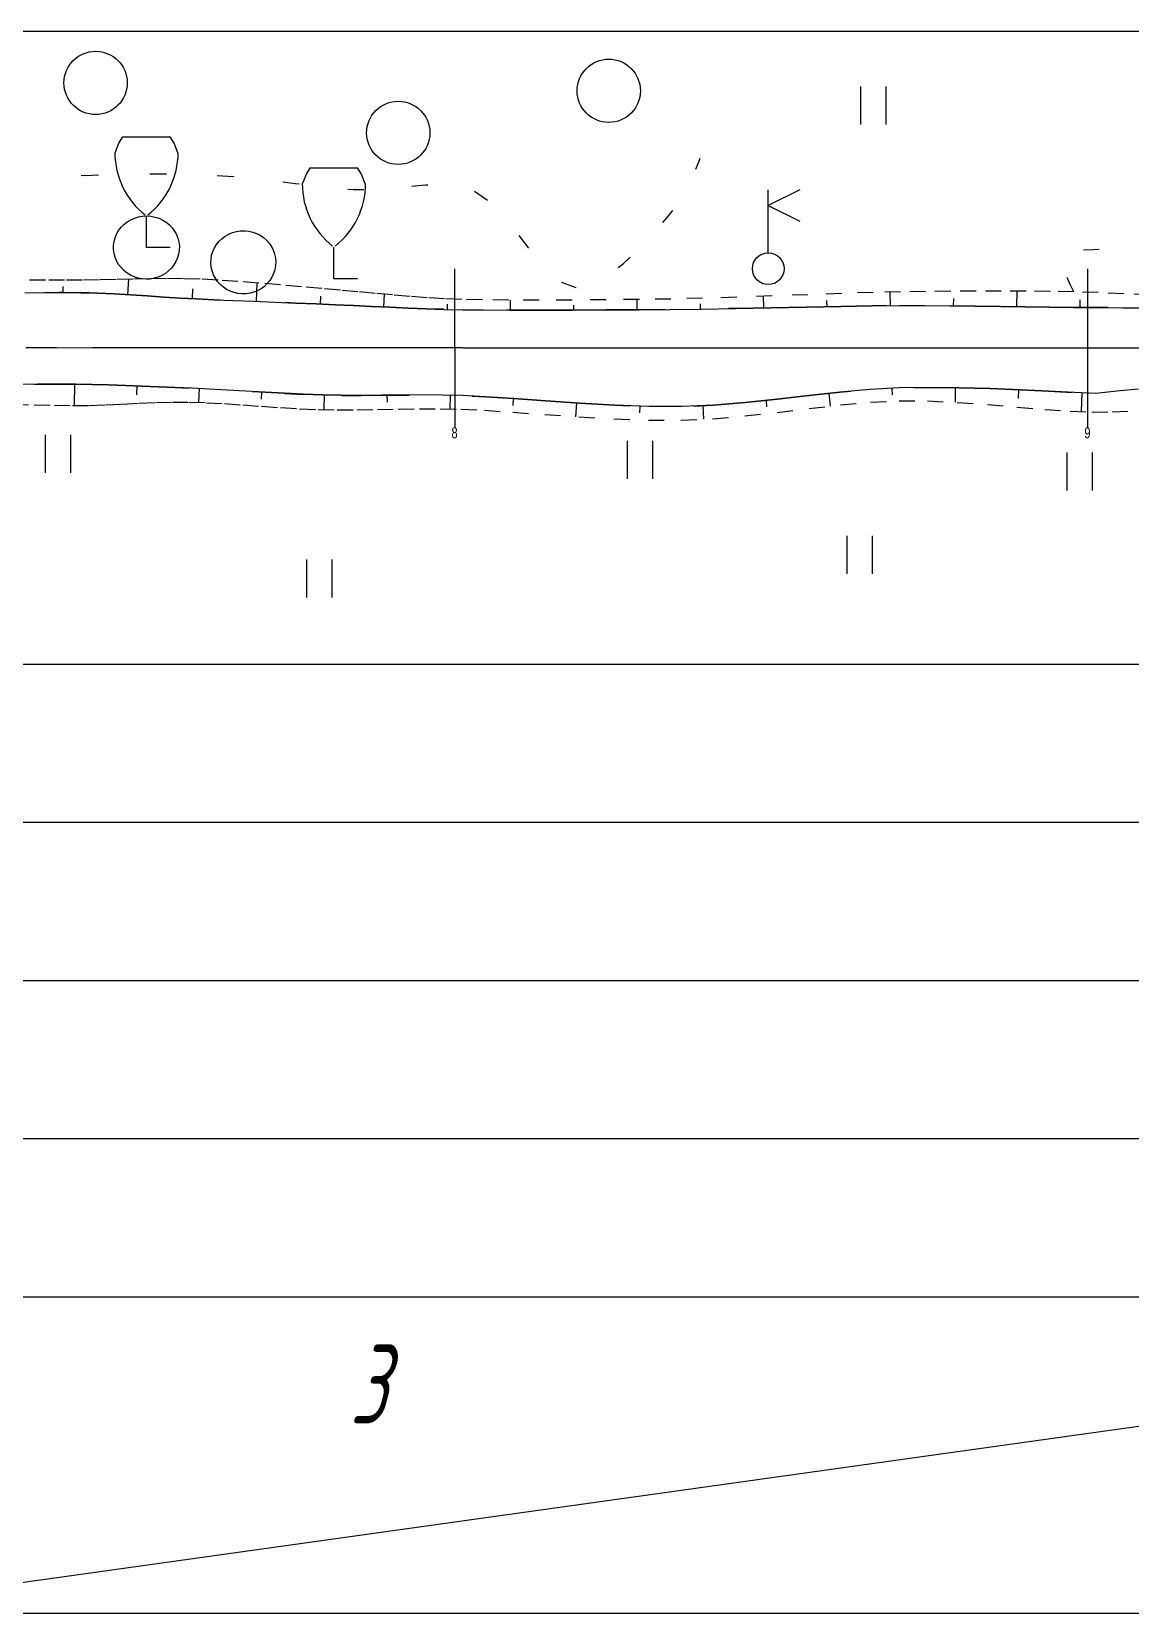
# Model space of a CAD drawing. Extents: x 2172 to 5772, y -842 to -248.
# Drawn here: x 2413.8 to 2448.6, y -662.5 to -612.5 of the extents above; entities that cross this region are included whole.
import ezdxf

# ---------------------------------------------------------------- set-up
doc = ezdxf.new("R2010")
doc.units = 0
doc.header["$MEASUREMENT"] = 0
for name, pattern in [('CONTI', [0]), ('STROT', [1.7, 0.5, -1.2]), ('TP0', [0])]:
    doc.linetypes.add(name, pattern=pattern)
doc.layers.get('0').update_dxf_attribs({"linetype": 'CONTINUOUS'})
for name, color, linetype in [('DEFAULT', 7, 'CONTI'), ('OTKOSDEFAULT', 32, 'CONTI'), ('SIT_LDEFAULT', 7, 'CONTI'), ('USLZNDEFAULT', 7, 'CONTI'), ('ЛЕВЫЙ_ЛОТОК_УКЛОНЫ', 7, 'CONTINUOUS'), ('ОТМЕТКИ_КЮВЕТОВ', 7, 'CONTINUOUS')]:
    doc.layers.add(name, color=color, linetype=linetype)
doc.styles.add('SHRFT', font='TXT', dxfattribs={"width": 8.75})
doc.styles.add('ГОСТ', font='gost.TTF', dxfattribs={"oblique": 15, "height": 1})

# ---------------------------------------------------------------- blocks, each defined once
blk = doc.blocks.new('BL_4017')
at = {"color": 0}
for p, q in [((0, 2.5), (0, 12.5)), ((5, 12.5), (0, 10)), ((0, 10), (5, 7.5))]:
    blk.add_line(p, q, dxfattribs=at)
blk.add_circle((0, 0), 2.5, dxfattribs=at)
blk = doc.blocks.new('BL_107')
at = {"color": 0}
for p, q in [((-4.95, 15), (-4.35, 16.5)), ((-4.35, 16.5), (-3.75, 17.5)), ((-3.75, 17.5), (3.75, 17.5)), ((4.35, 16.5), (3.75, 17.5)), ((4.95, 15), (4.35, 16.5)), ((0, 0), (0, 5)), ((3.75, 0), (0, 0))]:
    blk.add_line(p, q, dxfattribs=at)
for centre, start, end in [((7.5, 15), 180, 232), ((-7.5, 15), 308, 0)]:
    blk.add_arc(centre, 12.5, start, end, dxfattribs=at)
blk = doc.blocks.new('BL_2011')
at = {"color": 0}
for p, q in [((0, 0), (0, 6)), ((4, 0), (4, 6))]:
    blk.add_line(p, q, dxfattribs=at)
blk = doc.blocks.new('BL_2004')
at = {"color": 0}
blk.add_circle((0, 0), 5, dxfattribs=at)

msp = doc.modelspace()

# ---------------------------------------------------------------- linework, layer by layer
at = {"linetype": 'TP0'}
for p, q in [((3107.228, -612.478), (2267.228, -612.478)), ((3107.228, -632.478), (2267.228, -632.478)), ((3107.228, -642.478), (2267.228, -642.478)), ((3107.228, -647.478), (2267.228, -647.478)), ((3107.228, -652.478), (2267.228, -652.478)), ((3107.228, -662.478), (2267.228, -662.478))]:
    msp.add_line(p, q, dxfattribs=at)
at = {"layer": 'DEFAULT', "color": 12, "linetype": 'CONTI'}
for p, q in [((2427.229, -624.978), (2427.227, -619.977)), ((2447.228, -624.979), (2447.228, -619.977)), ((2427.471, -622.478), (2450.929, -622.477))]:
    msp.add_line(p, q, dxfattribs=at)
for points in [[(2414.128, -622.478, 0), (2413.665, -622.478, 0)], [(2414.632, -622.478, 0), (2414.128, -622.478, 0)], [(2415.18, -622.479, 0), (2414.632, -622.478, 0)], [(2415.772, -622.478, 0), (2415.18, -622.479, 0)], [(2416.41, -622.478, 0), (2415.772, -622.478, 0)], [(2417.089, -622.477, 0), (2416.41, -622.478, 0)], [(2417.814, -622.477, 0), (2417.089, -622.477, 0)], [(2418.583, -622.477, 0), (2417.814, -622.477, 0)], [(2419.395, -622.477, 0), (2418.583, -622.477, 0)], [(2420.25, -622.478, 0), (2419.395, -622.477, 0)], [(2421.149, -622.478, 0), (2420.25, -622.478, 0)], [(2422.094, -622.478, 0), (2421.149, -622.478, 0)], [(2423.082, -622.478, 0), (2422.094, -622.478, 0)], [(2424.112, -622.477, 0), (2423.082, -622.478, 0)], [(2425.188, -622.478, 0), (2424.112, -622.477, 0)], [(2426.308, -622.478, 0), (2425.188, -622.478, 0)], [(2427.471, -622.478, 0), (2426.308, -622.478, 0)]]:
    msp.add_polyline3d(points, dxfattribs=at)
at = {"layer": 'OTKOSDEFAULT', "color": 32, "linetype": 'STROT'}
for p, q in [((2414.285, -620.333, 43.946), (2413.65, -620.335, 43.946)), ((2414.889, -620.333, 43.946), (2414.285, -620.333, 43.946)), ((2415.449, -620.331, 43.946), (2414.889, -620.333, 43.946)), ((2415.984, -620.323, 43.95), (2415.449, -620.331, 43.946)), ((2416.517, -620.311, 43.954), (2415.984, -620.323, 43.95)), ((2417.049, -620.298, 43.958), (2416.517, -620.311, 43.954)), ((2417.581, -620.289, 43.962), (2417.049, -620.298, 43.958)), ((2418.113, -620.284, 43.966), (2417.581, -620.289, 43.962)), ((2418.644, -620.287, 43.97), (2418.113, -620.284, 43.966)), ((2419.172, -620.302, 43.974), (2418.644, -620.287, 43.97)), ((2419.739, -620.331, 43.978), (2419.172, -620.302, 43.974)), ((2420.368, -620.373, 43.982), (2419.739, -620.331, 43.978)), ((2421.032, -620.425, 43.986), (2420.368, -620.373, 43.982)), ((2421.713, -620.482, 43.99), (2421.032, -620.425, 43.986)), ((2422.382, -620.543, 43.994), (2421.713, -620.482, 43.99)), ((2423.023, -620.602, 43.998), (2422.382, -620.543, 43.994)), ((2423.607, -620.653, 44.001), (2423.023, -620.602, 43.998)), ((2424.157, -620.701, 43.996), (2423.607, -620.653, 44.001)), ((2424.707, -620.751, 43.99), (2424.157, -620.701, 43.996)), ((2425.253, -620.802, 43.984), (2424.707, -620.751, 43.99)), ((2425.801, -620.85, 43.979), (2425.253, -620.802, 43.984)), ((2426.35, -620.89, 43.973), (2425.801, -620.85, 43.979)), ((2426.897, -620.924, 43.967), (2426.35, -620.89, 43.973)), ((2427.443, -620.945, 43.962), (2426.897, -620.924, 43.967)), ((2428.095, -620.958, 43.961), (2427.443, -620.945, 43.962)), ((2428.927, -620.964, 43.961), (2428.095, -620.958, 43.961)), ((2429.886, -620.966, 43.96), (2428.927, -620.964, 43.961)), ((2430.927, -620.963, 43.96), (2429.886, -620.966, 43.96)), ((2432.001, -620.955, 43.959), (2430.927, -620.963, 43.96)), ((2433.057, -620.945, 43.959), (2432.001, -620.955, 43.959)), ((2434.05, -620.93, 43.958), (2433.057, -620.945, 43.959)), ((2435.05, -620.906, 43.957), (2434.05, -620.93, 43.958)), ((2436.132, -620.874, 43.956), (2435.05, -620.906, 43.957)), ((2437.256, -620.834, 43.954), (2436.132, -620.874, 43.956)), ((2438.379, -620.794, 43.953), (2437.256, -620.834, 43.954)), ((2439.457, -620.756, 43.951), (2438.379, -620.794, 43.953)), ((2440.446, -620.723, 43.95), (2439.457, -620.756, 43.951)), ((2441.308, -620.703, 43.949), (2440.446, -620.723, 43.95)), ((2442.097, -620.691, 43.944), (2441.308, -620.703, 43.949)), ((2442.896, -620.682, 43.939), (2442.097, -620.691, 43.944)), ((2443.696, -620.677, 43.933), (2442.896, -620.682, 43.939)), ((2444.492, -620.677, 43.928), (2443.696, -620.677, 43.933)), ((2445.277, -620.681, 43.923), (2444.492, -620.677, 43.928)), ((2446.042, -620.69, 43.918), (2445.277, -620.681, 43.923)), ((2446.786, -620.704, 43.913), (2446.042, -620.69, 43.918)), ((2447.553, -620.727, 43.922), (2446.786, -620.704, 43.913)), ((2448.366, -620.764, 43.932), (2447.553, -620.727, 43.922)), ((2449.193, -620.803, 43.942), (2448.366, -620.764, 43.932)), ((2413.248, -624.264, 43.854), (2413.932, -624.276, 43.845)), ((2413.932, -624.276, 43.845), (2414.571, -624.286, 43.837)), ((2414.571, -624.286, 43.837), (2415.141, -624.294, 43.83)), ((2415.141, -624.294, 43.83), (2415.666, -624.293, 43.842)), ((2415.666, -624.293, 43.842), (2416.189, -624.275, 43.853)), ((2416.189, -624.275, 43.853), (2416.715, -624.252, 43.864)), ((2416.715, -624.252, 43.864), (2417.242, -624.226, 43.876)), ((2417.242, -624.226, 43.876), (2417.771, -624.203, 43.887)), ((2417.771, -624.203, 43.887), (2418.3, -624.188, 43.899)), ((2418.3, -624.188, 43.899), (2418.829, -624.189, 43.91)), ((2418.829, -624.189, 43.91), (2419.372, -624.207, 43.905)), ((2419.372, -624.207, 43.905), (2419.939, -624.236, 43.9)), ((2419.939, -624.236, 43.9), (2420.524, -624.277, 43.895)), ((2420.524, -624.277, 43.895), (2421.118, -624.321, 43.89)), ((2421.118, -624.321, 43.89), (2421.717, -624.362, 43.885)), ((2421.717, -624.362, 43.885), (2422.315, -624.397, 43.879)), ((2422.315, -624.397, 43.879), (2422.905, -624.422, 43.874)), ((2422.905, -624.422, 43.874), (2423.505, -624.431, 43.876)), ((2423.505, -624.431, 43.876), (2424.132, -624.428, 43.878)), ((2424.132, -624.428, 43.878), (2424.778, -624.419, 43.88)), ((2424.778, -624.419, 43.88), (2425.437, -624.407, 43.882)), ((2425.437, -624.407, 43.882), (2426.101, -624.4, 43.884)), ((2426.101, -624.4, 43.884), (2426.762, -624.399, 43.886)), ((2426.762, -624.399, 43.886), (2427.417, -624.411, 43.888)), ((2427.417, -624.411, 43.888), (2428.158, -624.448, 43.889)), ((2428.158, -624.448, 43.889), (2429.054, -624.508, 43.89)), ((2437.409, -624.513, 43.927), (2438.421, -624.391, 43.937)), ((2438.421, -624.391, 43.937), (2439.409, -624.278, 43.947)), ((2439.409, -624.278, 43.947), (2440.362, -624.191, 43.956)), ((2440.362, -624.191, 43.956), (2441.26, -624.147, 43.965)), ((2441.26, -624.147, 43.965), (2442.16, -624.152, 43.947)), ((2442.16, -624.152, 43.947), (2443.102, -624.198, 43.929)), ((2443.102, -624.198, 43.929), (2444.055, -624.267, 43.911)), ((2444.055, -624.267, 43.911), (2444.987, -624.348, 43.893)), ((2444.987, -624.348, 43.893), (2445.868, -624.422, 43.876)), ((2445.868, -624.422, 43.876), (2446.668, -624.48, 43.86)), ((2446.668, -624.48, 43.86), (2447.354, -624.505, 43.847)), ((2447.354, -624.505, 43.847), (2447.995, -624.495, 43.843)), ((2447.995, -624.495, 43.843), (2448.662, -624.463, 43.839)), ((2429.054, -624.508, 43.89), (2430.064, -624.582, 43.891)), ((2430.064, -624.582, 43.891), (2431.143, -624.656, 43.893)), ((2431.143, -624.656, 43.893), (2432.25, -624.719, 43.894)), ((2432.25, -624.719, 43.894), (2433.34, -624.757, 43.896)), ((2433.34, -624.757, 43.896), (2434.369, -624.76, 43.897)), ((2434.369, -624.76, 43.897), (2435.368, -624.715, 43.907)), ((2435.368, -624.715, 43.907), (2436.387, -624.626, 43.917)), ((2436.387, -624.626, 43.917), (2437.409, -624.513, 43.927))]:
    msp.add_line(p, q, dxfattribs=at)
at = {"layer": 'OTKOSDEFAULT', "color": 32}
for p, q in [((2416.893, -620.795), (2416.923, -620.301)), ((2420.957, -621.005), (2420.981, -620.421)), ((2413.635, -620.731, 43.973), (2414.263, -620.723, 43.971)), ((2414.263, -620.723, 43.971), (2414.858, -620.724, 43.969)), ((2414.843, -620.725), (2414.843, -620.53)), ((2414.858, -620.724, 43.969), (2415.409, -620.731, 43.967)), ((2415.409, -620.731, 43.967), (2415.934, -620.746, 43.968)), ((2415.934, -620.746, 43.968), (2416.456, -620.77, 43.969)), ((2416.456, -620.77, 43.969), (2416.98, -620.8, 43.97)), ((2416.98, -620.8, 43.97), (2417.501, -620.834, 43.971)), ((2417.501, -620.834, 43.971), (2418.022, -620.869, 43.972)), ((2418.022, -620.869, 43.972), (2418.542, -620.901, 43.973)), ((2418.542, -620.901, 43.973), (2419.06, -620.928, 43.975)), ((2418.93, -620.92), (2418.946, -620.609)), ((2419.06, -620.928, 43.975), (2419.613, -620.952, 43.975)), ((2419.613, -620.952, 43.975), (2420.223, -620.977, 43.975)), ((2420.223, -620.977, 43.975), (2420.871, -621.002, 43.976)), ((2422.976, -621.088), (2422.986, -620.845)), ((2424.983, -621.182), (2425.002, -620.778)), ((2428.986, -621.281), (2428.987, -620.964)), ((2432.983, -621.271), (2432.981, -620.945)), ((2436.985, -621.211), (2436.978, -620.845)), ((2438.986, -621.172), (2438.982, -620.974)), ((2440.987, -621.141), (2440.984, -620.71)), ((2442.986, -621.144), (2442.988, -620.913)), ((2444.985, -621.175), (2444.992, -620.68)), ((2446.985, -621.2), (2446.986, -620.956)), ((2420.871, -621.002, 43.976), (2421.535, -621.029, 43.976)), ((2421.535, -621.029, 43.976), (2422.197, -621.057, 43.977)), ((2422.197, -621.057, 43.977), (2422.84, -621.083, 43.977)), ((2422.84, -621.083, 43.977), (2423.442, -621.11, 43.978)), ((2423.442, -621.11, 43.978), (2424.018, -621.136, 43.98)), ((2424.018, -621.136, 43.98), (2424.592, -621.164, 43.981)), ((2424.592, -621.164, 43.981), (2425.167, -621.191, 43.983)), ((2425.167, -621.191, 43.983), (2425.741, -621.217, 43.985)), ((2425.741, -621.217, 43.985), (2426.314, -621.238, 43.987)), ((2426.314, -621.238, 43.987), (2426.889, -621.257, 43.989)), ((2426.889, -621.257, 43.989), (2427.461, -621.269, 43.99)), ((2426.987, -621.26), (2426.991, -621.095)), ((2427.461, -621.269, 43.99), (2428.13, -621.277, 43.99)), ((2428.13, -621.277, 43.99), (2428.962, -621.28, 43.991)), ((2428.962, -621.28, 43.991), (2429.913, -621.281, 43.991)), ((2429.913, -621.281, 43.991), (2430.938, -621.281, 43.991)), ((2430.938, -621.281, 43.991), (2431.994, -621.276, 43.991)), ((2430.984, -621.28), (2430.984, -621.122)), ((2431.994, -621.276, 43.991), (2433.033, -621.27, 43.991)), ((2433.033, -621.27, 43.991), (2434.014, -621.262, 43.991)), ((2434.014, -621.262, 43.991), (2435.009, -621.249, 43.992)), ((2434.985, -621.25), (2434.981, -621.08)), ((2435.009, -621.249, 43.992), (2436.089, -621.229, 43.994)), ((2436.089, -621.229, 43.994), (2437.213, -621.207, 43.995)), ((2437.213, -621.207, 43.995), (2438.338, -621.185, 43.997)), ((2438.338, -621.185, 43.997), (2439.418, -621.163, 43.998)), ((2439.418, -621.163, 43.998), (2440.411, -621.146, 43.999)), ((2440.411, -621.146, 43.999), (2441.274, -621.138, 44)), ((2441.274, -621.138, 44), (2442.065, -621.137, 43.986)), ((2442.065, -621.137, 43.986), (2442.864, -621.142, 43.972)), ((2442.864, -621.142, 43.972), (2443.666, -621.154, 43.957)), ((2443.666, -621.154, 43.957), (2444.464, -621.167, 43.942)), ((2444.464, -621.167, 43.942), (2445.249, -621.179, 43.928)), ((2445.249, -621.179, 43.928), (2446.015, -621.19, 43.914)), ((2446.015, -621.19, 43.914), (2446.755, -621.198, 43.901)), ((2446.755, -621.198, 43.901), (2447.514, -621.202, 43.898)), ((2447.514, -621.202, 43.898), (2448.321, -621.205, 43.894)), ((2448.321, -621.205, 43.894), (2449.14, -621.205, 43.891)), ((2414.032, -623.622, 43.947), (2413.353, -623.635, 43.948)), ((2414.669, -623.618, 43.947), (2414.032, -623.622, 43.947)), ((2415.237, -623.623, 43.947), (2414.669, -623.618, 43.947)), ((2415.201, -623.622), (2415.192, -624.295)), ((2415.761, -623.633, 43.946), (2415.237, -623.623, 43.947)), ((2416.287, -623.647, 43.945), (2415.761, -623.633, 43.946)), ((2416.811, -623.665, 43.945), (2416.287, -623.647, 43.945)), ((2417.337, -623.684, 43.944), (2416.811, -623.665, 43.945)), ((2417.172, -623.678), (2417.161, -623.956)), ((2417.863, -623.704, 43.944), (2417.337, -623.684, 43.944)), ((2418.389, -623.726, 43.943), (2417.863, -623.704, 43.944)), ((2418.915, -623.75, 43.943), (2418.389, -623.726, 43.943)), ((2419.458, -623.777, 43.936), (2418.915, -623.75, 43.943)), ((2419.142, -623.761), (2419.12, -624.198)), ((2420.028, -623.807, 43.929), (2419.458, -623.777, 43.936)), ((2420.62, -623.842, 43.921), (2420.028, -623.807, 43.929)), ((2421.226, -623.877, 43.914), (2420.62, -623.842, 43.921)), ((2421.115, -623.869), (2421.103, -624.095)), ((2421.836, -623.91, 43.906), (2421.226, -623.877, 43.914)), ((2422.444, -623.941, 43.899), (2421.836, -623.91, 43.906)), ((2423.044, -623.962, 43.891), (2422.444, -623.941, 43.899)), ((2423.645, -623.973, 43.892), (2423.044, -623.962, 43.891)), ((2423.091, -623.963), (2423.08, -624.424)), ((2424.266, -623.975, 43.892), (2423.645, -623.973, 43.892)), ((2424.9, -623.971, 43.892), (2424.266, -623.975, 43.892)), ((2425.542, -623.967, 43.892), (2424.9, -623.971, 43.892)), ((2425.079, -623.969), (2425.08, -624.191)), ((2426.187, -623.963, 43.892), (2425.542, -623.967, 43.892)), ((2426.831, -623.968, 43.892), (2426.187, -623.963, 43.892)), ((2427.47, -623.982, 43.892), (2426.831, -623.968, 43.892)), ((2427.075, -623.973), (2427.064, -624.404)), ((2428.199, -624.019, 43.897), (2427.47, -623.982, 43.892)), ((2438.408, -623.985, 43.954), (2437.404, -624.099, 43.95)), ((2439.393, -623.876, 43.957), (2438.408, -623.985, 43.954)), ((2439.043, -623.915), (2439.084, -624.315)), ((2440.346, -623.789, 43.96), (2439.393, -623.876, 43.957)), ((2441.259, -623.738, 43.963), (2440.346, -623.789, 43.96)), ((2441.037, -623.75), (2441.046, -623.954)), ((2442.181, -623.725, 43.949), (2441.259, -623.738, 43.963)), ((2443.153, -623.735, 43.933), (2442.181, -623.725, 43.949)), ((2443.037, -623.733), (2443.03, -624.194)), ((2444.136, -623.762, 43.918), (2443.153, -623.735, 43.933)), ((2445.095, -623.801, 43.903), (2444.136, -623.762, 43.918)), ((2445.035, -623.798), (2445.022, -624.075)), ((2445.997, -623.845, 43.889), (2445.095, -623.801, 43.903)), ((2446.804, -623.886, 43.877), (2445.997, -623.845, 43.889)), ((2447.483, -623.919, 43.866), (2446.804, -623.886, 43.877)), ((2447.033, -623.897), (2447.019, -624.493)), ((2447.664, -623.9, 43.868), (2447.483, -623.919, 43.866)), ((2448.146, -623.848, 43.871), (2447.664, -623.9, 43.868)), ((2448.832, -623.777, 43.876), (2448.146, -623.848, 43.871)), ((2429.089, -624.079, 43.904), (2428.199, -624.019, 43.897)), ((2429.071, -624.078), (2429.057, -624.293)), ((2430.095, -624.152, 43.911), (2429.089, -624.079, 43.904)), ((2431.172, -624.224, 43.918), (2430.095, -624.152, 43.911)), ((2431.066, -624.218), (2431.039, -624.65)), ((2432.277, -624.285, 43.926), (2431.172, -624.224, 43.918)), ((2433.365, -624.325, 43.933), (2432.277, -624.285, 43.926)), ((2433.066, -624.313), (2433.059, -624.53)), ((2434.392, -624.328, 43.94), (2433.365, -624.325, 43.933)), ((2435.386, -624.287, 43.944), (2434.392, -624.328, 43.94)), ((2435.064, -624.3), (2435.085, -624.728)), ((2436.393, -624.205, 43.947), (2435.386, -624.287, 43.944)), ((2437.404, -624.099, 43.95), (2436.393, -624.205, 43.947)), ((2437.056, -624.135), (2437.077, -624.343))]:
    msp.add_line(p, q, dxfattribs=at)
at = {"layer": 'SIT_LDEFAULT', "color": 7}
for p, q in [((2434.955, -616.541), (2434.976, -616.478)), ((2417.579, -616.974), (2417.879, -616.972)), ((2417.879, -616.974), (2418.114, -616.976)), ((2434.842, -616.825), (2434.955, -616.541)), ((2415.416, -617.023), (2415.517, -617.02)), ((2415.517, -617.022), (2415.961, -617.007)), ((2419.708, -617.026), (2420.223, -617.062)), ((2420.223, -617.062), (2420.232, -617.064)), ((2421.789, -617.23), (2422.177, -617.275)), ((2422.177, -617.277), (2422.303, -617.292)), ((2423.84, -617.454), (2424.021, -617.47)), ((2424.021, -617.468), (2424.348, -617.468)), ((2425.867, -617.359), (2426.291, -617.322)), ((2426.291, -617.322), (2426.368, -617.319)), ((2427.847, -617.519), (2428.258, -617.801)), ((2416.766, -618.572), (2416.868, -618.492)), ((2416.868, -618.492), (2416.98, -618.425)), ((2416.98, -618.425), (2417.1, -618.372)), ((2417.1, -618.372), (2417.227, -618.334)), ((2417.227, -618.334), (2417.357, -618.311)), ((2417.357, -618.311), (2417.489, -618.304)), ((2417.489, -618.304), (2417.621, -618.313)), ((2417.621, -618.313), (2417.751, -618.338)), ((2417.751, -618.338), (2417.876, -618.379)), ((2417.876, -618.379), (2417.995, -618.434)), ((2417.995, -618.434), (2418.105, -618.503)), ((2433.793, -618.514), (2433.938, -618.344)), ((2433.938, -618.344), (2434.112, -618.13)), ((2416.453, -619.114), (2416.486, -618.992)), ((2416.486, -618.992), (2416.534, -618.875)), ((2416.534, -618.875), (2416.597, -618.765)), ((2416.597, -618.765), (2416.675, -618.663)), ((2416.675, -618.663), (2416.766, -618.572)), ((2418.105, -618.503), (2418.205, -618.585)), ((2418.205, -618.585), (2418.293, -618.678)), ((2418.293, -618.678), (2418.368, -618.781)), ((2418.368, -618.781), (2418.429, -618.892)), ((2418.429, -618.892), (2418.474, -619.01)), ((2419.865, -619.015), (2419.968, -618.939)), ((2419.968, -618.939), (2420.08, -618.875)), ((2420.08, -618.875), (2420.2, -618.826)), ((2420.2, -618.826), (2420.325, -618.792)), ((2420.325, -618.792), (2420.453, -618.774)), ((2420.453, -618.774), (2420.583, -618.771)), ((2420.583, -618.771), (2420.712, -618.784)), ((2420.712, -618.784), (2420.838, -618.813)), ((2420.838, -618.813), (2420.959, -618.858)), ((2420.959, -618.858), (2421.073, -618.916)), ((2421.073, -618.916), (2421.179, -618.988)), ((2421.179, -618.988), (2421.274, -619.073)), ((2429.246, -618.924), (2429.553, -619.318)), ((2416.437, -619.238), (2416.453, -619.114)), ((2416.438, -619.364), (2416.437, -619.238)), ((2416.455, -619.488), (2416.438, -619.364)), ((2416.488, -619.61), (2416.455, -619.488)), ((2418.474, -619.01), (2418.504, -619.132)), ((2418.514, -619.383), (2418.495, -619.507)), ((2418.504, -619.132), (2418.517, -619.257)), ((2418.517, -619.257), (2418.514, -619.383)), ((2419.538, -619.546), (2419.575, -619.426)), ((2419.575, -619.426), (2419.626, -619.31)), ((2419.626, -619.31), (2419.693, -619.203)), ((2419.693, -619.203), (2419.773, -619.104)), ((2419.773, -619.104), (2419.865, -619.015)), ((2421.274, -619.073), (2421.358, -619.169)), ((2421.358, -619.169), (2421.429, -619.274)), ((2421.429, -619.274), (2421.485, -619.387)), ((2421.485, -619.387), (2421.526, -619.506)), ((2447.09, -619.374), (2447.393, -619.362)), ((2447.393, -619.36), (2447.589, -619.357)), ((2416.536, -619.727), (2416.488, -619.61)), ((2416.599, -619.837), (2416.536, -619.727)), ((2416.676, -619.938), (2416.599, -619.837)), ((2416.765, -620.03), (2416.676, -619.938)), ((2418.267, -619.953), (2418.177, -620.043)), ((2418.345, -619.853), (2418.267, -619.953)), ((2418.41, -619.744), (2418.345, -619.853)), ((2418.46, -619.628), (2418.41, -619.744)), ((2418.495, -619.507), (2418.46, -619.628)), ((2419.514, -619.796), (2419.518, -619.67)), ((2419.526, -619.921), (2419.514, -619.796)), ((2419.518, -619.67), (2419.538, -619.546)), ((2419.554, -620.043), (2419.526, -619.921)), ((2421.526, -619.506), (2421.552, -619.629)), ((2421.555, -619.879), (2421.533, -620.003)), ((2421.552, -619.629), (2421.561, -619.754)), ((2421.561, -619.754), (2421.555, -619.879)), ((2432.388, -619.933), (2432.548, -619.808)), ((2432.548, -619.808), (2432.763, -619.605)), ((2416.865, -620.11), (2416.765, -620.03)), ((2416.974, -620.177), (2416.865, -620.11)), ((2417.091, -620.231), (2416.974, -620.177)), ((2417.214, -620.271), (2417.091, -620.231)), ((2417.34, -620.295), (2417.214, -620.271)), ((2417.469, -620.304), (2417.34, -620.295)), ((2417.598, -620.298), (2417.469, -620.304)), ((2417.725, -620.275), (2417.598, -620.298)), ((2417.848, -620.238), (2417.725, -620.275)), ((2417.966, -620.187), (2417.848, -620.238)), ((2418.076, -620.121), (2417.966, -620.187)), ((2418.177, -620.043), (2418.076, -620.121)), ((2419.597, -620.162), (2419.554, -620.043)), ((2419.655, -620.274), (2419.597, -620.162)), ((2419.727, -620.378), (2419.655, -620.274)), ((2419.811, -620.472), (2419.727, -620.378)), ((2419.907, -620.556), (2419.811, -620.472)), ((2421.295, -620.442), (2421.203, -620.529)), ((2421.375, -620.344), (2421.295, -620.442)), ((2421.442, -620.237), (2421.375, -620.344)), ((2421.495, -620.123), (2421.442, -620.237)), ((2421.533, -620.003), (2421.495, -620.123)), ((2430.593, -620.398), (2430.597, -620.402)), ((2430.597, -620.402), (2431.042, -620.568)), ((2446.669, -620.466), (2446.576, -620.251)), ((2446.753, -620.638), (2446.669, -620.466)), ((2414.858, -620.726), (2414.72, -620.725)), ((2415.41, -620.733), (2414.858, -620.726)), ((2415.934, -620.744), (2415.409, -620.729)), ((2416.456, -620.77), (2415.934, -620.746)), ((2416.98, -620.8), (2416.456, -620.77)), ((2417.501, -620.834), (2416.98, -620.8)), ((2418.022, -620.869), (2417.501, -620.834)), ((2418.542, -620.901), (2418.022, -620.869)), ((2419.06, -620.928), (2418.542, -620.901)), ((2419.613, -620.952), (2419.06, -620.928)), ((2419.82, -620.962), (2419.614, -620.954)), ((2420.012, -620.627), (2419.907, -620.556)), ((2420.126, -620.685), (2420.012, -620.627)), ((2420.245, -620.728), (2420.126, -620.685)), ((2420.37, -620.756), (2420.245, -620.728)), ((2420.497, -620.769), (2420.37, -620.756)), ((2420.624, -620.767), (2420.497, -620.769)), ((2420.75, -620.749), (2420.624, -620.767)), ((2420.873, -620.715), (2420.75, -620.749)), ((2420.991, -620.667), (2420.873, -620.715)), ((2421.101, -620.605), (2420.991, -620.667)), ((2421.203, -620.529), (2421.101, -620.605)), ((2431.042, -620.568), (2431.058, -620.565)), ((2446.786, -620.704), (2446.753, -620.638)), ((2422.197, -621.057), (2421.846, -621.042)), ((2422.84, -621.083), (2422.197, -621.057)), ((2423.442, -621.112), (2422.841, -621.085)), ((2424.018, -621.136), (2423.442, -621.112)), ((2424.592, -621.164), (2424.018, -621.136)), ((2425.167, -621.191), (2424.592, -621.164)), ((2425.741, -621.217), (2425.167, -621.191)), ((2426.314, -621.238), (2425.741, -621.217)), ((2426.869, -621.256), (2426.314, -621.238)), ((2428.962, -621.282), (2428.867, -621.281)), ((2429.913, -621.281), (2428.962, -621.28)), ((2430.938, -621.281), (2429.913, -621.281)), ((2431.994, -621.276), (2430.938, -621.281)), ((2433.033, -621.27), (2431.994, -621.276)), ((2433.866, -621.264), (2433.033, -621.27)), ((2436.089, -621.229), (2435.867, -621.233)), ((2437.214, -621.209), (2436.089, -621.231)), ((2438.338, -621.187), (2437.214, -621.209)), ((2439.418, -621.163), (2438.338, -621.185)), ((2440.411, -621.146), (2439.418, -621.163)), ((2440.867, -621.141), (2440.411, -621.146)), ((2443.666, -621.154), (2442.866, -621.142)), ((2444.464, -621.167), (2443.666, -621.154)), ((2445.249, -621.179), (2444.464, -621.167)), ((2446.015, -621.19), (2445.249, -621.179)), ((2446.755, -621.198), (2446.015, -621.19)), ((2447.514, -621.202), (2446.755, -621.198)), ((2447.864, -621.201), (2447.514, -621.2)), ((2413.925, -623.624), (2414.032, -623.622)), ((2414.032, -623.622), (2414.669, -623.618)), ((2414.669, -623.618), (2415.237, -623.623)), ((2415.237, -623.623), (2415.761, -623.633)), ((2415.761, -623.633), (2416.287, -623.647)), ((2416.287, -623.647), (2416.811, -623.665)), ((2416.811, -623.665), (2417.337, -623.684)), ((2417.337, -623.684), (2417.863, -623.704)), ((2417.863, -623.704), (2418.389, -623.726)), ((2418.388, -623.724), (2418.843, -623.745)), ((2420.816, -623.854), (2421.226, -623.877)), ((2421.226, -623.877), (2421.836, -623.91)), ((2421.836, -623.912), (2422.444, -623.943)), ((2422.444, -623.941), (2423.044, -623.962)), ((2423.044, -623.962), (2423.645, -623.973)), ((2423.645, -623.975), (2424.266, -623.977)), ((2424.266, -623.975), (2424.9, -623.971)), ((2424.9, -623.971), (2425.542, -623.967)), ((2425.542, -623.967), (2425.775, -623.966)), ((2427.771, -623.998), (2428.199, -624.019)), ((2437.404, -624.099), (2438.408, -623.985)), ((2438.408, -623.985), (2439.393, -623.876)), ((2439.393, -623.878), (2439.738, -623.846)), ((2441.735, -623.731), (2442.181, -623.725)), ((2442.181, -623.725), (2443.153, -623.735)), ((2443.153, -623.735), (2444.136, -623.762)), ((2444.136, -623.76), (2445.095, -623.799)), ((2445.096, -623.803), (2445.997, -623.847)), ((2445.997, -623.845), (2446.73, -623.882)), ((2428.199, -624.019), (2429.089, -624.079)), ((2429.089, -624.079), (2430.095, -624.152)), ((2430.095, -624.152), (2431.172, -624.224)), ((2431.172, -624.224), (2432.277, -624.285)), ((2432.277, -624.285), (2432.763, -624.303)), ((2434.76, -624.314), (2435.386, -624.289)), ((2435.386, -624.287), (2436.393, -624.205)), ((2436.393, -624.205), (2437.404, -624.099))]:
    msp.add_line(p, q, dxfattribs=at)
at = {"layer": 'SIT_LDEFAULT', "linetype": 'TP0'}
msp.add_line((3107.228, -637.478), (2267.228, -637.478), dxfattribs=at)
at = {"layer": 'ЛЕВЫЙ_ЛОТОК_УКЛОНЫ'}
msp.add_line((2406.528, -662.478), (2478.02, -652.478), dxfattribs=at)

# ---------------------------------------------------------------- block references
at = {"layer": 'USLZNDEFAULT', "color": 7}
for name, p, xscale, yscale, zscale in [('BL_2004', (2415.871, -614.098), 0.2000000000000455, 0.1999999999999886, 0.2000000000000171), ('BL_2004', (2432.087, -614.348), 0.2000000000000455, 0.1999999999999886, 0.2000000000000171), ('BL_2011', (2440.055, -615.415), 0.1999999999998181, 0.1999999999999318, 0.1999999999999034), ('BL_2004', (2425.434, -615.677), 0.2000000000000455, 0.1999999999999886, 0.2000000000000171), ('BL_107', (2417.479, -619.304), 0.1999999999999886, 0.1999999999999886, 0.1999999999999957), ('BL_107', (2423.401, -620.287), 0.1999999999999886, 0.1999999999999886, 0.1999999999999957), ('BL_4017', (2437.125, -619.974), 0.1999999999999886, 0.1999999999999886, 0.1999999999999957), ('BL_2011', (2414.288, -626.423), 0.1999999999998181, 0.1999999999999318, 0.1999999999999034), ('BL_2011', (2432.681, -626.611), 0.1999999999998181, 0.1999999999999318, 0.1999999999999034), ('BL_2011', (2446.57, -626.986), 0.1999999999998181, 0.1999999999999318, 0.1999999999999034), ('BL_2011', (2439.626, -629.612), 0.1999999999998181, 0.1999999999999318, 0.1999999999999034), ('BL_2011', (2422.546, -630.362), 0.1999999999998181, 0.1999999999999318, 0.1999999999999034)]:
    msp.add_blockref(name, p, dxfattribs=dict(at, xscale=xscale, yscale=yscale, zscale=zscale))

# ---------------------------------------------------------------- texts
at = {"layer": 'DEFAULT', "color": 12, "style": 'SHRFT', "width": 0.75}
for s, p in [('8', (2427.116, -625.334)), ('9', (2447.116, -625.334))]:
    msp.add_text(s, height=0.35, dxfattribs=at).set_placement(p)
at = {"layer": 'ОТМЕТКИ_КЮВЕТОВ', "style": 'ГОСТ', "oblique": 15, "width": 0.8}
msp.add_text('3', height=2.5, dxfattribs=at).set_placement((2423.901, -656.478))

doc.saveas('drawing.dxf')
